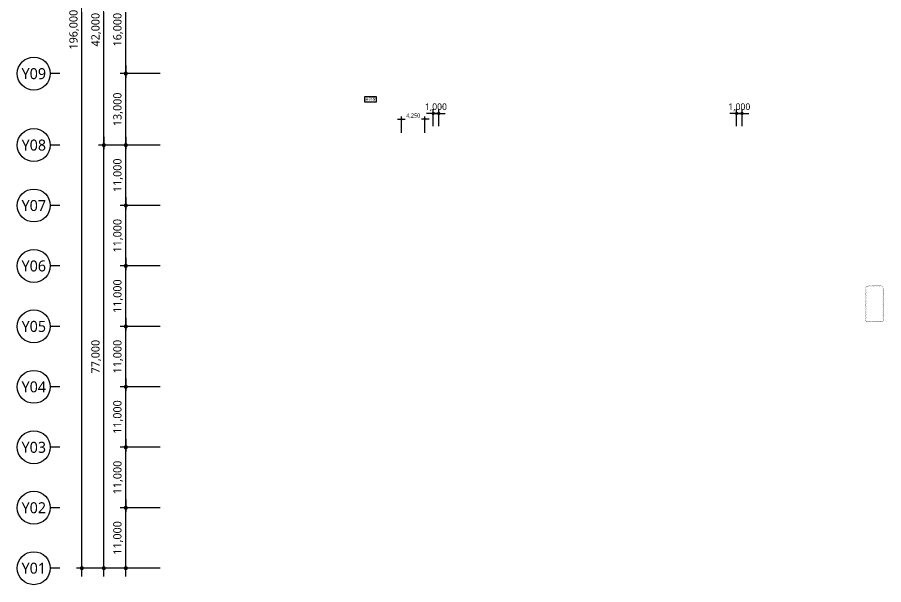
# Model space of a CAD drawing. Header units: millimetres. Extents: x 4003075 to 5615882, y 1445368 to 2591247.
# Drawn here: x 4003075 to 4160780, y 2039368 to 2142613 of the extents above; entities that cross this region are included whole.
import ezdxf
from ezdxf.enums import TextEntityAlignment as Align

# ---------------------------------------------------------------- set-up
doc = ezdxf.new("R2010")
doc.units = ezdxf.units.MM
for name, color, linetype, lineweight in [('A-AXIS-BUBL', 7, 'Continuous', 25), ('A-DIMS', 7, 'Continuous', 25), ('A-XXXX-TXT2', 3, 'Continuous', 25), ('REV-202205', 20, 'Continuous', 25)]:
    doc.layers.add(name, color=color, linetype=linetype, lineweight=lineweight)
doc.styles.add('HY울릉도L', font='')
doc.styles.add('XR-평면도$0$맑은 고딕', font='malgun.ttf')
doc.styles.add('맑은고딕', font='malgun.ttf')
doc.styles.get('HY울릉도L').set_extended_font_data('HYwulM')
doc.dimstyles.new('CDIM', dxfattribs={"dimtxt": 3, "dimasz": 1.5, "dimexe": 2, "dimexo": 1, "dimgap": 1, "dimtad": 1, "dimdec": 0, "dimrnd": 0.5, "dimzin": 0, "dimdsep": 32, "dimlunit": 6, "dimtxsty": 'HY울릉도L', "dimblk1": '_CIDOT', "dimblk2": '_CIDOT', "dimsah": 1, "dimcen": 5.5, "dimclrd": 2, "dimclre": 2, "dimclrt": 7, "dimadec": 0, "dimazin": 0, "dimtfac": 1, "dimtdec": 0, "dimtix": 1, "dimtmove": 2, "dimatfit": 1, "dimldrblk": '_CIDOT', "dimfxl": 1, "dimtolj": 1, "dimtzin": 0, "dimlwd": -1, "dimarcsym": 0})

# ---------------------------------------------------------------- blocks, each defined once
blk = doc.blocks.new('_CIDOT')
at = {"color": 0, "linetype": 'ByBlock'}
blk.add_line((2, 0), (-1, 0), dxfattribs=at)
at = {"color": 0, "linetype": 'ByBlock', "const_width": 0.5}
blk.add_lwpolyline([(-0.25, 0, 1), (0.25, 0, 1)], format="xyb", close=True, dxfattribs=at)
blk = doc.blocks.new('*D662')
at = {"layer": 'A-DIMS', "lineweight": -2, "transparency": 16777216}
for p, q in [((4078779, 2122819), (4078779, 2125919)), ((4079779, 2122819), (4079779, 2125919))]:
    blk.add_line(p, q, dxfattribs=at)
at = {"layer": 'A-DIMS', "transparency": 16777216}
for p, q in [((4078179, 2125119), (4077579, 2125119)), ((4078779, 2125119), (4079779, 2125119)), ((4080379, 2125119), (4080979, 2125119))]:
    blk.add_line(p, q, dxfattribs=at)
at = {"layer": 'A-DIMS', "transparency": 16777216, "xscale": 600, "yscale": 600, "zscale": 600}
blk.add_blockref('_CIDOT', (4078779, 2125119), dxfattribs=at)
at = {"layer": 'A-DIMS', "transparency": 16777216, "xscale": 600, "yscale": 600, "zscale": 600, "rotation": 180}
blk.add_blockref('_CIDOT', (4079779, 2125119), dxfattribs=at)
at = {"layer": 'A-DIMS', "color": 3, "transparency": 16777216, "insert": (4079279, 2126242), "char_height": 1200, "attachment_point": 5, "style": '맑은고딕'}
blk.add_mtext('\\A1;1,000', dxfattribs=at)
blk = doc.blocks.new('*D664')
at = {"layer": 'A-DIMS', "lineweight": -2, "transparency": 16777216}
for p, q in [((4134005, 2122819), (4134005, 2125919)), ((4135005, 2122819), (4135005, 2125919))]:
    blk.add_line(p, q, dxfattribs=at)
at = {"layer": 'A-DIMS', "transparency": 16777216}
for p, q in [((4133405, 2125119), (4132805, 2125119)), ((4134005, 2125119), (4135005, 2125119)), ((4135605, 2125119), (4136205, 2125119))]:
    blk.add_line(p, q, dxfattribs=at)
at = {"layer": 'A-DIMS', "transparency": 16777216, "xscale": 600, "yscale": 600, "zscale": 600}
blk.add_blockref('_CIDOT', (4134005, 2125119), dxfattribs=at)
at = {"layer": 'A-DIMS', "transparency": 16777216, "xscale": 600, "yscale": 600, "zscale": 600, "rotation": 180}
blk.add_blockref('_CIDOT', (4135005, 2125119), dxfattribs=at)
at = {"layer": 'A-DIMS', "color": 3, "transparency": 16777216, "insert": (4134505, 2126242), "char_height": 1200, "attachment_point": 5, "style": '맑은고딕'}
blk.add_mtext('\\A1;1,000', dxfattribs=at)
blk = doc.blocks.new('*D679')
at = {"layer": 'A-DIMS', "lineweight": -2, "transparency": 16777216}
for p, q in [((4073025, 2121604), (4073025, 2124554)), ((4077275, 2121604), (4077275, 2124554))]:
    blk.add_line(p, q, dxfattribs=at)
at = {"layer": 'A-DIMS', "transparency": 16777216}
for p, q in [((4073400, 2124054), (4073663, 2124054)), ((4076900, 2124054), (4076637, 2124054))]:
    blk.add_line(p, q, dxfattribs=at)
at = {"layer": 'A-DIMS', "transparency": 16777216, "xscale": 375, "yscale": 375, "zscale": 375, "rotation": 180}
blk.add_blockref('_CIDOT', (4073025, 2124054), dxfattribs=at)
at = {"layer": 'A-DIMS', "transparency": 16777216, "xscale": 375, "yscale": 375, "zscale": 375}
blk.add_blockref('_CIDOT', (4077275, 2124054), dxfattribs=at)
at = {"layer": 'A-DIMS', "color": 3, "transparency": 16777216, "insert": (4075150, 2124670), "char_height": 750, "attachment_point": 5, "style": '맑은고딕'}
blk.add_mtext('\\A1;4,250', dxfattribs=at)
blk = doc.blocks.new('*D9')
at = {"layer": 'A-DIMS', "lineweight": -2, "transparency": 16777216}
for p, q in [((93193, 67121), (85943, 67121)), ((93193, 56121), (85943, 56121))]:
    blk.add_line(p, q, dxfattribs=at)
at = {"layer": 'A-DIMS', "transparency": 16777216}
blk.add_line((86943, 56871), (86943, 66371), dxfattribs=at)
at = {"layer": 'A-DIMS', "transparency": 16777216, "xscale": 750, "yscale": 750, "zscale": 750}
for p, rotation in [((86943, 67121), 90), ((86943, 56121), 270)]:
    blk.add_blockref('_CIDOT', p, dxfattribs=dict(at, rotation=rotation))
at = {"layer": 'A-DIMS', "color": 3, "transparency": 16777216, "insert": (85538, 61621), "char_height": 1500, "attachment_point": 5, "rotation": 90, "style": '맑은고딕'}
blk.add_mtext('\\A1;11,000', dxfattribs=at)
blk = doc.blocks.new('*D10')
at = {"layer": 'A-DIMS', "lineweight": -2, "transparency": 16777216}
for p, q in [((93193, 78121), (85943, 78121)), ((93193, 67121), (85943, 67121))]:
    blk.add_line(p, q, dxfattribs=at)
at = {"layer": 'A-DIMS', "transparency": 16777216}
blk.add_line((86943, 67871), (86943, 77371), dxfattribs=at)
at = {"layer": 'A-DIMS', "transparency": 16777216, "xscale": 750, "yscale": 750, "zscale": 750}
for p, rotation in [((86943, 78121), 90), ((86943, 67121), 270)]:
    blk.add_blockref('_CIDOT', p, dxfattribs=dict(at, rotation=rotation))
at = {"layer": 'A-DIMS', "color": 3, "transparency": 16777216, "insert": (85538, 72621), "char_height": 1500, "attachment_point": 5, "rotation": 90, "style": '맑은고딕'}
blk.add_mtext('\\A1;11,000', dxfattribs=at)
blk = doc.blocks.new('*D11')
at = {"layer": 'A-DIMS', "lineweight": -2, "transparency": 16777216}
for p, q in [((93193, 89121), (85943, 89121)), ((93193, 78121), (85943, 78121))]:
    blk.add_line(p, q, dxfattribs=at)
at = {"layer": 'A-DIMS', "transparency": 16777216}
blk.add_line((86943, 78871), (86943, 88371), dxfattribs=at)
at = {"layer": 'A-DIMS', "transparency": 16777216, "xscale": 750, "yscale": 750, "zscale": 750}
for p, rotation in [((86943, 89121), 90), ((86943, 78121), 270)]:
    blk.add_blockref('_CIDOT', p, dxfattribs=dict(at, rotation=rotation))
at = {"layer": 'A-DIMS', "color": 3, "transparency": 16777216, "insert": (85538, 83621), "char_height": 1500, "attachment_point": 5, "rotation": 90, "style": '맑은고딕'}
blk.add_mtext('\\A1;11,000', dxfattribs=at)
blk = doc.blocks.new('*D12')
at = {"layer": 'A-DIMS', "lineweight": -2, "transparency": 16777216}
for p, q in [((93193, 100121), (85943, 100121)), ((93193, 89121), (85943, 89121))]:
    blk.add_line(p, q, dxfattribs=at)
at = {"layer": 'A-DIMS', "transparency": 16777216}
blk.add_line((86943, 89871), (86943, 99371), dxfattribs=at)
at = {"layer": 'A-DIMS', "transparency": 16777216, "xscale": 750, "yscale": 750, "zscale": 750}
for p, rotation in [((86943, 100121), 90), ((86943, 89121), 270)]:
    blk.add_blockref('_CIDOT', p, dxfattribs=dict(at, rotation=rotation))
at = {"layer": 'A-DIMS', "color": 3, "transparency": 16777216, "insert": (85538, 94621), "char_height": 1500, "attachment_point": 5, "rotation": 90, "style": '맑은고딕'}
blk.add_mtext('\\A1;11,000', dxfattribs=at)
blk = doc.blocks.new('*D13')
at = {"layer": 'A-DIMS', "lineweight": -2, "transparency": 16777216}
for p, q in [((93193, 111121), (85943, 111121)), ((93193, 100121), (85943, 100121))]:
    blk.add_line(p, q, dxfattribs=at)
at = {"layer": 'A-DIMS', "transparency": 16777216}
blk.add_line((86943, 100871), (86943, 110371), dxfattribs=at)
at = {"layer": 'A-DIMS', "transparency": 16777216, "xscale": 750, "yscale": 750, "zscale": 750}
for p, rotation in [((86943, 111121), 90), ((86943, 100121), 270)]:
    blk.add_blockref('_CIDOT', p, dxfattribs=dict(at, rotation=rotation))
at = {"layer": 'A-DIMS', "color": 3, "transparency": 16777216, "insert": (85538, 105621), "char_height": 1500, "attachment_point": 5, "rotation": 90, "style": '맑은고딕'}
blk.add_mtext('\\A1;11,000', dxfattribs=at)
blk = doc.blocks.new('*D14')
at = {"layer": 'A-DIMS', "lineweight": -2, "transparency": 16777216}
for p, q in [((93193, 122121), (85943, 122121)), ((93193, 111121), (85943, 111121))]:
    blk.add_line(p, q, dxfattribs=at)
at = {"layer": 'A-DIMS', "transparency": 16777216}
blk.add_line((86943, 111871), (86943, 121371), dxfattribs=at)
at = {"layer": 'A-DIMS', "transparency": 16777216, "xscale": 750, "yscale": 750, "zscale": 750}
for p, rotation in [((86943, 122121), 90), ((86943, 111121), 270)]:
    blk.add_blockref('_CIDOT', p, dxfattribs=dict(at, rotation=rotation))
at = {"layer": 'A-DIMS', "color": 3, "transparency": 16777216, "insert": (85538, 116621), "char_height": 1500, "attachment_point": 5, "rotation": 90, "style": '맑은고딕'}
blk.add_mtext('\\A1;11,000', dxfattribs=at)
blk = doc.blocks.new('*D15')
at = {"layer": 'A-DIMS', "lineweight": -2, "transparency": 16777216}
for p, q in [((93193, 135121), (85943, 135121)), ((93193, 122121), (85943, 122121))]:
    blk.add_line(p, q, dxfattribs=at)
at = {"layer": 'A-DIMS', "transparency": 16777216}
blk.add_line((86943, 122871), (86943, 134371), dxfattribs=at)
at = {"layer": 'A-DIMS', "transparency": 16777216, "xscale": 750, "yscale": 750, "zscale": 750}
for p, rotation in [((86943, 135121), 90), ((86943, 122121), 270)]:
    blk.add_blockref('_CIDOT', p, dxfattribs=dict(at, rotation=rotation))
at = {"layer": 'A-DIMS', "color": 3, "transparency": 16777216, "insert": (85538, 128621), "char_height": 1500, "attachment_point": 5, "rotation": 90, "style": '맑은고딕'}
blk.add_mtext('\\A1;13,000', dxfattribs=at)
blk = doc.blocks.new('*D16')
at = {"layer": 'A-DIMS', "lineweight": -2, "transparency": 16777216}
for p, q in [((93193, 151121), (85943, 151121)), ((93193, 135121), (85943, 135121))]:
    blk.add_line(p, q, dxfattribs=at)
at = {"layer": 'A-DIMS', "transparency": 16777216}
blk.add_line((86943, 135871), (86943, 150371), dxfattribs=at)
at = {"layer": 'A-DIMS', "transparency": 16777216, "xscale": 750, "yscale": 750, "zscale": 750}
for p, rotation in [((86943, 151121), 90), ((86943, 135121), 270)]:
    blk.add_blockref('_CIDOT', p, dxfattribs=dict(at, rotation=rotation))
at = {"layer": 'A-DIMS', "color": 3, "transparency": 16777216, "insert": (85538, 143121), "char_height": 1500, "attachment_point": 5, "rotation": 90, "style": '맑은고딕'}
blk.add_mtext('\\A1;16,000', dxfattribs=at)
blk = doc.blocks.new('*D25')
at = {"layer": 'A-DIMS', "lineweight": -2, "transparency": 16777216}
for p, q in [((93193, 122121), (81943, 122121)), ((93193, 45121), (81943, 45121))]:
    blk.add_line(p, q, dxfattribs=at)
at = {"layer": 'A-DIMS', "transparency": 16777216}
blk.add_line((82943, 45871), (82943, 121371), dxfattribs=at)
at = {"layer": 'A-DIMS', "transparency": 16777216, "xscale": 750, "yscale": 750, "zscale": 750}
for p, rotation in [((82943, 122121), 90), ((82943, 45121), 270)]:
    blk.add_blockref('_CIDOT', p, dxfattribs=dict(at, rotation=rotation))
at = {"layer": 'A-DIMS', "color": 3, "transparency": 16777216, "insert": (81542, 83621), "char_height": 1500, "attachment_point": 5, "rotation": 90, "style": '맑은고딕'}
blk.add_mtext('\\A1;77,000', dxfattribs=at)
blk = doc.blocks.new('*D26')
at = {"layer": 'A-DIMS', "lineweight": -2, "transparency": 16777216}
for p, q in [((93193, 241121), (77943, 241121)), ((93193, 45121), (77943, 45121))]:
    blk.add_line(p, q, dxfattribs=at)
at = {"layer": 'A-DIMS', "transparency": 16777216}
blk.add_line((78943, 45871), (78943, 240371), dxfattribs=at)
at = {"layer": 'A-DIMS', "transparency": 16777216, "xscale": 750, "yscale": 750, "zscale": 750}
for p, rotation in [((78943, 241121), 90), ((78943, 45121), 270)]:
    blk.add_blockref('_CIDOT', p, dxfattribs=dict(at, rotation=rotation))
at = {"layer": 'A-DIMS', "color": 3, "transparency": 16777216, "insert": (77538, 143121), "char_height": 1500, "attachment_point": 5, "rotation": 90, "style": '맑은고딕'}
blk.add_mtext('\\A1;196,000', dxfattribs=at)
blk = doc.blocks.new('*D27')
at = {"layer": 'A-DIMS', "lineweight": -2, "transparency": 16777216}
for p, q in [((93193, 56121), (85943, 56121)), ((93193, 45121), (85943, 45121))]:
    blk.add_line(p, q, dxfattribs=at)
at = {"layer": 'A-DIMS', "transparency": 16777216}
blk.add_line((86943, 45871), (86943, 55371), dxfattribs=at)
at = {"layer": 'A-DIMS', "transparency": 16777216, "xscale": 750, "yscale": 750, "zscale": 750}
for p, rotation in [((86943, 56121), 90), ((86943, 45121), 270)]:
    blk.add_blockref('_CIDOT', p, dxfattribs=dict(at, rotation=rotation))
at = {"layer": 'A-DIMS', "color": 3, "transparency": 16777216, "insert": (85538, 50621), "char_height": 1500, "attachment_point": 5, "rotation": 90, "style": '맑은고딕'}
blk.add_mtext('\\A1;11,000', dxfattribs=at)
blk = doc.blocks.new('*D28')
at = {"layer": 'A-DIMS', "lineweight": -2, "transparency": 16777216}
for p, q in [((93193, 164121), (81943, 164121)), ((93193, 122121), (81943, 122121))]:
    blk.add_line(p, q, dxfattribs=at)
at = {"layer": 'A-DIMS', "transparency": 16777216}
blk.add_line((82943, 122871), (82943, 163371), dxfattribs=at)
at = {"layer": 'A-DIMS', "transparency": 16777216, "xscale": 750, "yscale": 750, "zscale": 750}
for p, rotation in [((82943, 164121), 90), ((82943, 122121), 270)]:
    blk.add_blockref('_CIDOT', p, dxfattribs=dict(at, rotation=rotation))
at = {"layer": 'A-DIMS', "color": 3, "transparency": 16777216, "insert": (81542, 143121), "char_height": 1500, "attachment_point": 5, "rotation": 90, "style": '맑은고딕'}
blk.add_mtext('\\A1;42,000', dxfattribs=at)
blk = doc.blocks.new('글_승강장')
at = {"layer": 'A-XXXX-TXT2', "color": 0, "ltscale": 100}
blk.add_lwpolyline([(-1100, 450), (-1100, -450), (1100, -450), (1100, 450)], close=True, dxfattribs=at)
at = {"layer": 'A-XXXX-TXT2', "ltscale": 100, "style": 'XR-평면도$0$맑은 고딕'}
blk.add_text('승강장', height=500, dxfattribs=at).set_placement((0, 0), align=Align.MIDDLE_CENTER)
blk = doc.blocks.new('DIM(210222)')
for p, q in [((74943, 135120.6), (73193, 135120.6)), ((74943, 122120.6), (73193, 122120.6)), ((74943, 111120.6), (73193, 111120.6)), ((74943, 100120.6), (73193, 100120.6)), ((74943, 89120.6), (73193, 89120.6)), ((74943, 78120.6), (73193, 78120.6)), ((74943, 67120.6), (73193, 67120.6)), ((74943, 56120.6), (73193, 56120.6)), ((74943, 45120.6), (73193, 45120.6))]:
    blk.add_line(p, q)
at = {"layer": 'A-AXIS-BUBL', "ltscale": 0.2}
for centre in [(70193, 135120.6), (70193, 122120.6), (70193, 111120.6), (70193, 100120.6), (70193, 89120.6), (70193, 78120.6), (70193, 67120.6), (70193, 56120.6), (70193, 45120.6)]:
    blk.add_circle(centre, 3000, dxfattribs=at)
at = {"layer": 'A-XXXX-TXT2', "ltscale": 0.2, "style": '맑은고딕'}
for s, p in [('Y09', (70193, 135120.6)), ('Y08', (70193, 122120.6)), ('Y07', (70193, 111120.6)), ('Y06', (70193, 100120.6)), ('Y05', (70193, 89120.6)), ('Y04', (70193, 78120.6)), ('Y03', (70193, 67120.6)), ('Y02', (70193, 56120.6)), ('Y01', (70193, 45120.6))]:
    blk.add_text(s, height=2000, dxfattribs=at).set_placement(p, align=Align.MIDDLE)
at = {"layer": 'A-DIMS'}
for p1, p2, distance, picture, middle in [((93693, 45120.6), (93693, 241120.6), 14750, '*D26', (77538.1, 143120.6)), ((93693, 122120.6), (93693, 164120.6), 10750, '*D28', (81542.2, 143120.6)), ((93693, 135120.6), (93693, 151120.6), 6750, '*D16', (85538.1, 143120.6)), ((93693, 122120.6), (93693, 135120.6), 6750, '*D15', (85538.1, 128620.6)), ((93693, 45120.6), (93693, 122120.6), 10750, '*D25', (81542.2, 83620.6)), ((93693, 111120.6), (93693, 122120.6), 6750, '*D14', (85538.1, 116620.6)), ((93693, 100120.6), (93693, 111120.6), 6750, '*D13', (85538.1, 105620.6)), ((93693, 89120.6), (93693, 100120.6), 6750, '*D12', (85538.1, 94620.6)), ((93693, 78120.6), (93693, 89120.6), 6750, '*D11', (85538.1, 83620.6)), ((93693, 67120.6), (93693, 78120.6), 6750, '*D10', (85538.1, 72620.6)), ((93693, 56120.6), (93693, 67120.6), 6750, '*D9', (85538.1, 61620.6)), ((93693, 45120.6), (93693, 56120.6), 6750, '*D27', (85538.1, 50620.6))]:
    dim = blk.add_aligned_dim(p1=p1, p2=p2, distance=distance, dimstyle='CDIM', override={"dimscale": 500, "dimtxsty": '맑은고딕', "dimclrd": 256, "dimclre": 256, "dimclrt": 3}, dxfattribs=at)
    dim.commit()
    dim.dimension.update_dxf_attribs({"geometry": picture, "text_midpoint": middle})

msp = doc.modelspace()

# ---------------------------------------------------------------- linework, layer by layer
at = {"layer": 'REV-202205', "const_width": 50}
msp.add_lwpolyline([(4157625, 2087317.6, 0.52056705), (4158125, 2087317.6, 0.52056705), (4158625, 2087317.6, 0.52056705), (4159125, 2087317.6, 0.52056705), (4159625, 2087317.6, 0.52056705), (4160125, 2087317.6, 0.52056705), (4160625, 2087317.6, 0.52056705), (4160625, 2087817.6, 0.52056705), (4160625, 2088317.6, 0.52056705), (4160625, 2088817.6, 0.52056705), (4160625, 2089317.6, 0.52056705), (4160625, 2089817.6, 0.52056705), (4160625, 2090317.6, 0.52056705), (4160625, 2090817.6, 0.52056705), (4160625, 2091317.6, 0.52056705), (4160625, 2091817.6, 0.52056705), (4160625, 2092317.6, 0.52056705), (4160625, 2092817.6, 0.52056705), (4160625, 2093317.6, 0.52056705), (4160475, 2093667.6, 0.52056705), (4159975, 2093667.6, 0.52056705), (4159475, 2093667.6, 0.52056705), (4158975, 2093667.6, 0.52056705), (4158475, 2093667.6, 0.52056705), (4157975, 2093667.6, 0.52056705), (4157625, 2093517.6, 0.52056705), (4157625, 2093017.6, 0.52056705), (4157625, 2092517.6, 0.52056705), (4157625, 2092017.6, 0.52056705), (4157625, 2091517.6, 0.52056705), (4157625, 2091017.6, 0.52056705), (4157625, 2090517.6, 0.52056705), (4157625, 2090017.6, 0.52056705), (4157625, 2089517.6, 0.52056705), (4157625, 2089017.6, 0.52056705), (4157625, 2088517.6, 0.52056705), (4157625, 2088017.6, 0.52056705)], format="xyb", close=True, dxfattribs=at)

# ---------------------------------------------------------------- block references
for name, p in [('DIM(210222)', (3935882, 1997247)), ('글_승강장', (4067350, 2127712))]:
    msp.add_blockref(name, p)

# ---------------------------------------------------------------- dimensions: what is measured, and where the dimension line sits
at = {"layer": 'A-DIMS'}
for base, p1, p2, picture, middle in [((4079779.2, 2125118.5), (4078779.2, 2122418.7), (4079779.2, 2122418.7), '*D662', (4079279.2, 2126242.4)), ((4135005.4, 2125118.5), (4134005.4, 2122418.7), (4135005.4, 2122418.7), '*D664', (4134505.4, 2126242.4))]:
    dim = msp.add_linear_dim(base=base, p1=p1, p2=p2, dimstyle='CDIM', override={"dimscale": 400, "dimtxsty": '맑은고딕', "dimclrd": 256, "dimclre": 256, "dimclrt": 3}, dxfattribs=at)
    dim.commit()
    dim.dimension.update_dxf_attribs({"geometry": picture, "text_midpoint": middle})
dim = msp.add_linear_dim(base=(4073025, 2124054.1), p1=(4077275, 2121354.3), p2=(4073025, 2121354.3), angle=180, dimstyle='CDIM', override={"dimscale": 250, "dimtad": 4, "dimtxsty": '맑은고딕', "dimclrd": 256, "dimclre": 256, "dimclrt": 3}, dxfattribs=at)
dim.commit()
dim.dimension.update_dxf_attribs({"geometry": '*D679', "text_midpoint": (4075150, 2124669.8), "dimtype": 160})

doc.saveas('drawing.dxf')
